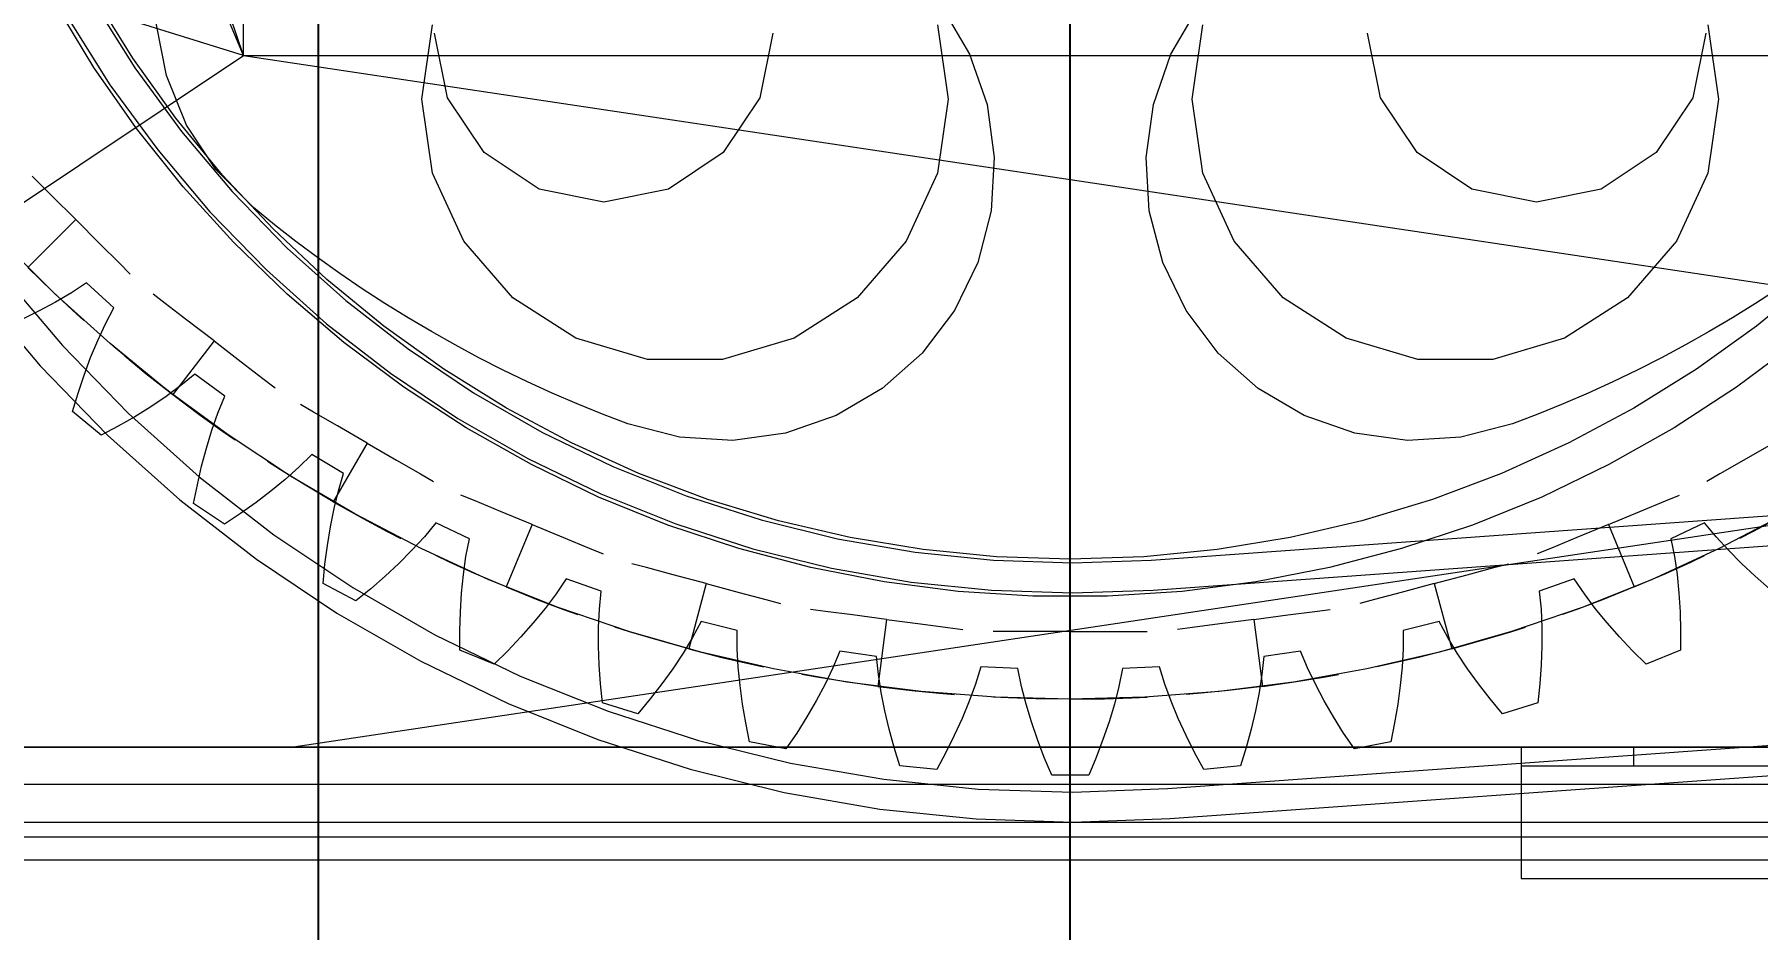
# Model space of a CAD drawing. Header units: millimetres. Extents: x -191664 to 191490, y -197311 to 10263.
# Drawn here: x 25052.6 to 25511.1, y 1271.4 to 1509.6 of the extents above; entities that cross this region are included whole.
import ezdxf

# ---------------------------------------------------------------- set-up
doc = ezdxf.new("R2010")
doc.units = ezdxf.units.MM
for name, color, linetype, lineweight in [('COTAS_O', 1, 'Continuous', 0), ('COTAS_P', 1, 'Continuous', 0), ('lateral_briquetadora', 7, 'Continuous', 0)]:
    doc.layers.add(name, color=color, linetype=linetype, lineweight=lineweight)
doc.dimstyles.new('PLANTA_100', dxfattribs={"dimtxt": 250, "dimasz": 150, "dimexe": 150, "dimexo": 80, "dimgap": 100, "dimtad": 1, "dimtih": 1, "dimtoh": 1, "dimdec": 1, "dimdsep": 46, "dimcen": 0.09, "dimclrd": 1, "dimclre": 1, "dimclrt": 1, "dimadec": 0, "dimazin": 0, "dimtfac": 1, "dimtdec": 4, "dimtofl": 0, "dimtmove": 0, "dimatfit": 3, "dimfxl": 1, "dimtolj": 1, "dimtzin": 0, "dimarcsym": 0})

# ---------------------------------------------------------------- blocks, each defined once
blk = doc.blocks.new('*D7')
at = {"layer": 'COTAS_P', "color": 1, "lineweight": -2, "transparency": 16777216}
for p, q in [((25334.81, 3271.57), (25080.53, 4103.58)), ((16187.4, 1228.91), (24980.92, 3916.29)), ((16254.38, 496.51), (16000.11, 1328.52))]:
    blk.add_line(p, q, dxfattribs=at)
at = {"layer": 'COTAS_P', "color": 1, "transparency": 16777216}
for points in [[(24973.62, 3940.2), (24988.23, 3892.38), (25124.37, 3960.13)], [(16180.1, 1252.82), (16194.71, 1205), (16043.95, 1185.07)]]:
    blk.add_solid(points, dxfattribs=at)
at = {"layer": 'Defpoints', "color": 0, "transparency": 16777216}
for p in [(25124.37, 3960.13), (25358.19, 3195.06), (16277.76, 420)]:
    blk.add_point(p, dxfattribs=at)
blk = doc.blocks.new('*D8')
at = {"layer": 'COTAS_P', "color": 1, "lineweight": -2, "transparency": 16777216}
for p, q in [((25128.19, 1262), (25128.19, 2132)), ((27628.19, 1262), (27628.19, 2132)), ((25278.19, 1982), (27478.19, 1982))]:
    blk.add_line(p, q, dxfattribs=at)
at = {"layer": 'COTAS_P', "color": 1, "transparency": 16777216}
for points in [[(25278.19, 2007), (25278.19, 1957), (25128.19, 1982)], [(27478.19, 2007), (27478.19, 1957), (27628.19, 1982)]]:
    blk.add_solid(points, dxfattribs=at)
at = {"layer": 'Defpoints', "color": 0, "transparency": 16777216}
for p in [(27628.19, 1982), (25128.19, 1182), (27628.19, 1182)]:
    blk.add_point(p, dxfattribs=at)
blk = doc.blocks.new('*D18')
at = {"layer": 'COTAS_O', "color": 1, "lineweight": -2, "transparency": 16777216}
for p, q in [((24708.19, 2300), (25478.19, 2300)), ((25328.19, 150), (25328.19, 2150)), ((24708.19, 0), (25478.19, 0))]:
    blk.add_line(p, q, dxfattribs=at)
at = {"layer": 'COTAS_O', "color": 1, "transparency": 16777216}
for points in [[(25303.19, 2150), (25353.19, 2150), (25328.19, 2300)], [(25303.19, 150), (25353.19, 150), (25328.19, 0)]]:
    blk.add_solid(points, dxfattribs=at)
at = {"layer": 'Defpoints', "color": 0, "transparency": 16777216}
for p in [(24628.19, 2300), (25328.19, 2300), (24628.19, 0)]:
    blk.add_point(p, dxfattribs=at)

msp = doc.modelspace()

# ---------------------------------------------------------------- linework, layer by layer
at = {"layer": 'lateral_briquetadora', "color": 9, "true_color": 0xb9c3c2}
for p, q in [((25108.19, 1504), (25108.19, 1940)), ((25108.19, 1504), (25028.19, 1740)), ((25108.19, 1504), (25028.19, 1695)), ((25108.19, 1504), (25028.19, 1529)), ((25068.38, 1500.88), (25058.08, 1517.88)), ((25078.75, 1503.33), (25068.38, 1520)), ((25294.22, 1516.65), (25301.4, 1504.39)), ((25354.97, 1504.39), (25362.15, 1516.65)), ((25087.66, 1498.7), (25084.98, 1512.66)), ((25155.69, 1492.46), (25158.52, 1512.19)), ((25162.49, 1492.79), (25159.06, 1510.01)), ((25249.06, 1510.01), (25245.64, 1492.79)), ((25292.85, 1512.19), (25295.69, 1492.46)), ((25360.69, 1492.46), (25363.52, 1512.19)), ((25410.74, 1492.79), (25407.31, 1510.01)), ((25497.31, 1510.01), (25493.89, 1492.79)), ((25497.85, 1512.19), (25500.69, 1492.46)), ((24832.19, 1320), (25108.19, 1504)), ((25108.19, 1504), (26348.19, 1504)), ((25108.19, 1504), (26334.85, 1320)), ((26348.19, 1504), (25121.52, 1320)), ((25301.4, 1504.39), (25306.06, 1490.96)), ((25350.32, 1490.96), (25354.97, 1504.39)), ((25079.75, 1484.59), (25068.38, 1500.88)), ((25090.18, 1487.37), (25078.75, 1503.33)), ((25093.02, 1485.54), (25087.66, 1498.7)), ((25158.52, 1472.74), (25155.69, 1492.46)), ((25172.24, 1478.19), (25162.49, 1492.79)), ((25245.64, 1492.79), (25235.88, 1478.19)), ((25295.69, 1492.46), (25292.85, 1472.74)), ((25306.06, 1490.96), (25308, 1476.88)), ((25348.37, 1476.88), (25350.32, 1490.96)), ((25363.52, 1472.74), (25360.69, 1492.46)), ((25420.49, 1478.19), (25410.74, 1492.79)), ((25493.89, 1492.79), (25484.13, 1478.19)), ((25500.69, 1492.46), (25497.85, 1472.74)), ((25102.63, 1472.2), (25090.18, 1487.37)), ((25092.14, 1469.05), (25079.75, 1484.59)), ((25100.84, 1473.67), (25093.02, 1485.54)), ((25186.84, 1468.43), (25172.24, 1478.19)), ((25235.88, 1478.19), (25221.28, 1468.43)), ((25308, 1476.88), (25307.16, 1462.7)), ((25349.21, 1462.7), (25348.37, 1476.88)), ((25435.09, 1468.43), (25420.49, 1478.19)), ((25484.13, 1478.19), (25469.53, 1468.43)), ((25057.11, 1466.81), (25051.94, 1471.97)), ((25110.82, 1463.56), (25100.84, 1473.67)), ((25116.05, 1457.87), (25102.63, 1472.2)), ((25166.8, 1454.62), (25158.52, 1472.74)), ((25292.85, 1472.74), (25284.57, 1454.62)), ((25371.8, 1454.62), (25363.52, 1472.74)), ((25497.85, 1472.74), (25489.57, 1454.62)), ((25105.5, 1454.34), (25092.14, 1469.05)), ((25204.06, 1465.01), (25186.84, 1468.43)), ((25221.28, 1468.43), (25204.06, 1465.01)), ((25452.31, 1465.01), (25435.09, 1468.43)), ((25469.53, 1468.43), (25452.31, 1465.01)), ((25063.55, 1460.37), (25057.11, 1466.81)), ((25116.43, 1459), (25110.82, 1463.56)), ((25063.55, 1460.37), (25050.82, 1447.64)), ((25063.55, 1460.37), (25069.99, 1453.92)), ((25122.13, 1454.56), (25116.43, 1459)), ((25307.16, 1462.7), (25303.57, 1448.94)), ((25352.8, 1448.94), (25349.21, 1462.7)), ((25057.94, 1440.7), (25043.89, 1454.75)), ((25069.99, 1453.92), (25075.16, 1448.76)), ((25119.77, 1440.51), (25105.5, 1454.34)), ((25130.38, 1444.45), (25116.05, 1457.87)), ((25127.92, 1450.24), (25122.13, 1454.56)), ((25179.85, 1439.56), (25166.8, 1454.62)), ((25284.57, 1454.62), (25271.53, 1439.56)), ((25384.85, 1439.56), (25371.8, 1454.62)), ((25489.57, 1454.62), (25476.53, 1439.56)), ((25133.8, 1446.05), (25127.92, 1450.24)), ((25043.72, 1446.12), (25060, 1426.86)), ((25050.82, 1447.64), (25057.34, 1441.27)), ((25075.16, 1448.76), (25078.03, 1445.89)), ((25145.56, 1431.99), (25130.38, 1444.45)), ((25139.77, 1441.98), (25133.8, 1446.05)), ((25303.57, 1448.94), (25297.37, 1436.16)), ((25359.01, 1436.16), (25352.8, 1448.94)), ((25525.99, 1444.45), (25510.82, 1431.99)), ((25037.43, 1441.17), (25054.07, 1421.48)), ((25057.34, 1441.27), (25062.68, 1436.27)), ((25072.69, 1427.38), (25057.94, 1440.7)), ((25062.4, 1440.87), (25058.2, 1438.38)), ((25066.43, 1443.53), (25062.4, 1440.87)), ((25073.73, 1436.91), (25066.43, 1443.53)), ((25087.33, 1438.08), (25084.11, 1440.55)), ((25134.9, 1427.63), (25119.77, 1440.51)), ((25145.83, 1438.04), (25139.77, 1441.98)), ((25516.6, 1441.98), (25510.54, 1438.04)), ((25053.85, 1436.05), (25049.36, 1433.85)), ((25058.2, 1438.38), (25053.85, 1436.05)), ((25062.68, 1436.27), (25065.68, 1433.54)), ((25071.48, 1432.65), (25073.73, 1436.91)), ((25093.13, 1433.63), (25087.33, 1438.08)), ((25151.97, 1434.23), (25145.83, 1438.04)), ((25196.61, 1428.79), (25179.85, 1439.56)), ((25271.53, 1439.56), (25254.77, 1428.79)), ((25297.37, 1436.16), (25288.79, 1424.83)), ((25367.59, 1424.83), (25359.01, 1436.16)), ((25401.61, 1428.79), (25384.85, 1439.56)), ((25476.53, 1439.56), (25459.77, 1428.79)), ((25510.54, 1438.04), (25504.4, 1434.23)), ((25069.41, 1428.22), (25071.48, 1432.65)), ((25100.36, 1428.09), (25093.13, 1433.63)), ((25161.52, 1420.56), (25145.56, 1431.99)), ((25158.19, 1430.55), (25151.97, 1434.23)), ((25354.11, 1308.93), (27111.22, 1435.07)), ((25510.82, 1431.99), (25494.86, 1420.56)), ((25504.4, 1434.23), (25498.19, 1430.55)), ((25060, 1426.86), (25077.58, 1408.77)), ((25067.52, 1423.66), (25069.41, 1428.22)), ((25088.09, 1414.82), (25072.69, 1427.38)), ((25076.58, 1424.07), (25073.48, 1426.69)), ((25100.36, 1428.09), (25089.4, 1413.81)), ((25100.36, 1428.09), (25107.59, 1422.54)), ((25150.83, 1415.75), (25134.9, 1427.63)), ((25164.48, 1427.01), (25158.19, 1430.55)), ((25170.85, 1423.59), (25164.48, 1427.01)), ((25215.72, 1423.18), (25196.61, 1428.79)), ((25254.77, 1428.79), (25235.65, 1423.18)), ((25354.68, 1300.95), (27111.79, 1427.09)), ((25420.72, 1423.18), (25401.61, 1428.79)), ((25459.77, 1428.79), (25440.65, 1423.18)), ((25491.89, 1427.01), (25485.52, 1423.59)), ((25498.19, 1430.55), (25491.89, 1427.01)), ((25521.47, 1427.63), (25505.54, 1415.75)), ((25054.07, 1421.48), (25072.04, 1403)), ((25065.77, 1418.98), (25067.52, 1423.66)), ((25082.23, 1419.44), (25076.58, 1424.07)), ((25076.58, 1424.07), (25082.23, 1419.44)), ((25107.59, 1422.54), (25113.38, 1418.09)), ((25177.29, 1420.32), (25170.85, 1423.59)), ((25235.65, 1423.18), (25215.72, 1423.18)), ((25288.79, 1424.83), (25278.16, 1415.39)), ((25378.21, 1415.39), (25367.59, 1424.83)), ((25440.65, 1423.18), (25420.72, 1423.18)), ((25485.52, 1423.59), (25479.08, 1420.32)), ((25064.17, 1414.19), (25065.77, 1418.98)), ((25089.4, 1413.81), (25082.23, 1419.44)), ((25082.23, 1419.44), (25089.4, 1413.81)), ((25095.28, 1419.23), (25091.53, 1416.19)), ((25103.19, 1413.36), (25095.28, 1419.23)), ((25113.38, 1418.09), (25116.6, 1415.62)), ((25178.19, 1410.19), (25161.52, 1420.56)), ((25183.8, 1417.18), (25177.29, 1420.32)), ((25190.37, 1414.18), (25183.8, 1417.18)), ((25472.57, 1417.18), (25466, 1414.18)), ((25479.08, 1420.32), (25472.57, 1417.18)), ((25494.86, 1420.56), (25478.19, 1410.19)), ((25062.71, 1409.28), (25064.17, 1414.19)), ((25087.6, 1413.3), (25083.5, 1410.55)), ((25091.53, 1416.19), (25087.6, 1413.3)), ((25104.11, 1403.06), (25088.09, 1414.82)), ((25089.4, 1413.81), (25096.69, 1408.34)), ((25101.37, 1408.89), (25103.19, 1413.36)), ((25167.48, 1404.91), (25150.83, 1415.75)), ((25197.01, 1411.33), (25190.37, 1414.18)), ((25278.16, 1415.39), (25265.9, 1408.2)), ((25390.47, 1408.2), (25378.21, 1415.39)), ((25466, 1414.18), (25459.37, 1411.33)), ((25505.54, 1415.75), (25488.89, 1404.91)), ((25070.33, 1403.03), (25062.71, 1409.28)), ((25079.24, 1407.92), (25074.85, 1405.42)), ((25077.58, 1408.77), (25096.38, 1391.95)), ((25083.5, 1410.55), (25079.24, 1407.92)), ((25096.69, 1408.34), (25102.63, 1404.09)), ((25099.75, 1404.29), (25101.37, 1408.89)), ((25126.84, 1409.1), (25123.33, 1411.13)), ((25133.17, 1405.45), (25126.84, 1409.1)), ((25195.5, 1400.94), (25178.19, 1410.19)), ((25203.7, 1408.61), (25197.01, 1411.33)), ((25210.45, 1406.03), (25203.7, 1408.61)), ((25265.9, 1408.2), (25252.47, 1403.55)), ((25403.9, 1403.55), (25390.47, 1408.2)), ((25452.67, 1408.61), (25445.92, 1406.03)), ((25459.37, 1411.33), (25452.67, 1408.61)), ((25478.19, 1410.19), (25460.87, 1400.94)), ((25074.85, 1405.42), (25070.33, 1403.03)), ((25098.31, 1399.57), (25099.75, 1404.29)), ((25102.63, 1404.09), (25105.97, 1401.77)), ((25141.06, 1400.89), (25133.17, 1405.45)), ((25184.8, 1395.15), (25167.48, 1404.91)), ((25224.2, 1402.44), (25210.45, 1406.03)), ((25252.47, 1403.55), (25238.39, 1401.6)), ((25417.98, 1401.6), (25403.9, 1403.55)), ((25445.92, 1406.03), (25432.17, 1402.44)), ((25488.89, 1404.91), (25471.57, 1395.15)), ((25072.04, 1403), (25091.26, 1385.81)), ((25097.03, 1394.73), (25098.31, 1399.57)), ((25120.7, 1392.12), (25104.11, 1403.06)), ((25141.06, 1400.89), (25132.06, 1385.3)), ((25141.06, 1400.89), (25148.95, 1396.33)), ((25213.38, 1392.84), (25195.5, 1400.94)), ((25238.39, 1401.6), (25224.2, 1402.44)), ((25432.17, 1402.44), (25417.98, 1401.6)), ((25460.87, 1400.94), (25442.99, 1392.84)), ((25515.31, 1400.89), (25507.42, 1396.33)), ((25095.91, 1389.8), (25097.03, 1394.73)), ((25118.01, 1393.81), (25114.6, 1396)), ((25122.94, 1394.48), (25119.31, 1391.22)), ((25126.37, 1397.87), (25122.94, 1394.48)), ((25134.82, 1392.81), (25126.37, 1397.87)), ((25148.95, 1396.33), (25155.28, 1392.68)), ((25202.7, 1386.53), (25184.8, 1395.15)), ((25471.57, 1395.15), (25453.67, 1386.53)), ((25507.42, 1396.33), (25501.09, 1392.68)), ((25094.93, 1384.78), (25095.91, 1389.8)), ((25096.38, 1391.95), (25116.3, 1376.49)), ((25119.31, 1391.22), (25115.5, 1388.08)), ((25124.22, 1389.95), (25118.01, 1393.81)), ((25137.83, 1382.04), (25120.7, 1392.12)), ((25132.06, 1385.3), (25124.22, 1389.95)), ((25133.45, 1388.18), (25134.82, 1392.81)), ((25155.28, 1392.68), (25158.79, 1390.65)), ((25231.75, 1385.92), (25213.38, 1392.84)), ((25442.99, 1392.84), (25424.62, 1385.92)), ((25501.09, 1392.68), (25497.58, 1390.65)), ((25091.26, 1385.81), (25111.62, 1370)), ((25103.13, 1379.3), (25094.93, 1384.78)), ((25111.52, 1385.05), (25107.4, 1382.13)), ((25115.5, 1388.08), (25111.52, 1385.05)), ((25132.06, 1385.3), (25140.01, 1380.84)), ((25132.28, 1383.44), (25133.45, 1388.18)), ((25169.8, 1385.52), (25166.05, 1387.07)), ((25176.55, 1382.72), (25169.8, 1385.52)), ((25221.12, 1379.07), (25202.7, 1386.53)), ((25250.54, 1380.22), (25231.75, 1385.92)), ((25424.62, 1385.92), (25405.83, 1380.22)), ((25453.67, 1386.53), (25435.25, 1379.07)), ((25479.82, 1382.72), (25486.57, 1385.52)), ((25486.57, 1385.52), (25490.32, 1387.07)), ((25107.4, 1382.13), (25103.13, 1379.3)), ((25131.31, 1378.6), (25132.28, 1383.44)), ((25155.44, 1372.84), (25137.83, 1382.04)), ((25140.01, 1380.84), (25146.45, 1377.39)), ((25184.97, 1379.24), (25176.55, 1382.72)), ((25269.66, 1375.76), (25250.54, 1380.22)), ((25405.83, 1380.22), (25386.71, 1375.76)), ((25471.41, 1379.24), (25479.82, 1382.72)), ((25518.55, 1382.04), (25500.93, 1372.84)), ((25516.37, 1380.84), (25509.92, 1377.39)), ((25116.3, 1376.49), (25137.26, 1362.44)), ((25130.51, 1373.67), (25131.31, 1378.6)), ((25146.45, 1377.39), (25150.06, 1375.53)), ((25156.33, 1375.95), (25153.03, 1372.35)), ((25159.41, 1379.66), (25156.33, 1375.95)), ((25168.31, 1375.45), (25159.41, 1379.66)), ((25184.97, 1379.24), (25178.08, 1362.61)), ((25184.97, 1379.24), (25193.39, 1375.75)), ((25193.39, 1375.75), (25200.14, 1372.96)), ((25239.98, 1372.81), (25221.12, 1379.07)), ((25289.03, 1372.57), (25269.66, 1375.76)), ((25386.71, 1375.76), (25367.34, 1372.57)), ((25435.25, 1379.07), (25416.39, 1372.81)), ((25462.99, 1375.75), (25456.24, 1372.96)), ((25471.41, 1379.24), (25462.99, 1375.75)), ((25471.41, 1379.24), (25478.29, 1362.61)), ((25496.97, 1379.66), (25488.06, 1375.45)), ((25500.05, 1375.95), (25496.97, 1379.66)), ((25503.34, 1372.35), (25500.05, 1375.95)), ((25509.92, 1377.39), (25506.31, 1375.53)), ((25129.88, 1368.65), (25130.51, 1373.67)), ((25153.03, 1372.35), (25149.54, 1368.86)), ((25173.5, 1364.54), (25155.44, 1372.84)), ((25167.4, 1370.72), (25168.31, 1375.45)), ((25200.14, 1372.96), (25203.88, 1371.4)), ((25259.21, 1367.77), (25239.98, 1372.81)), ((25308.57, 1370.64), (25289.03, 1372.57)), ((25367.34, 1372.57), (25347.81, 1370.64)), ((25416.39, 1372.81), (25397.17, 1367.77)), ((25456.24, 1372.96), (25452.49, 1371.4)), ((25500.93, 1372.84), (25482.87, 1364.54)), ((25488.06, 1375.45), (25488.98, 1370.72)), ((25506.83, 1368.86), (25503.34, 1372.35)), ((25111.62, 1370), (25133.04, 1355.65)), ((25129.4, 1363.56), (25129.88, 1368.65)), ((25149.54, 1368.86), (25145.88, 1365.45)), ((25163.04, 1369.21), (25159.37, 1370.94)), ((25169.7, 1366.19), (25163.04, 1369.21)), ((25166.71, 1365.89), (25167.4, 1370.72)), ((25215.46, 1367.75), (25211.55, 1368.8)), ((25222.52, 1365.86), (25215.46, 1367.75)), ((25278.71, 1363.97), (25259.21, 1367.77)), ((25328.19, 1370), (25308.57, 1370.64)), ((25347.81, 1370.64), (25328.19, 1370)), ((25397.17, 1367.77), (25377.66, 1363.97)), ((25433.85, 1365.86), (25440.91, 1367.75)), ((25440.91, 1367.75), (25444.83, 1368.8)), ((25486.67, 1366.19), (25493.33, 1369.21)), ((25488.98, 1370.72), (25489.67, 1365.89)), ((25493.33, 1369.21), (25497, 1370.94)), ((25510.49, 1365.45), (25506.83, 1368.86)), ((25138.1, 1358.91), (25129.4, 1363.56)), ((25137.26, 1362.44), (25159.14, 1349.9)), ((25142.07, 1362.14), (25138.1, 1358.91)), ((25145.88, 1365.45), (25142.07, 1362.14)), ((25166.21, 1360.97), (25166.71, 1365.89)), ((25178.08, 1362.61), (25169.7, 1366.19)), ((25191.96, 1357.17), (25173.5, 1364.54)), ((25178.08, 1362.61), (25186.54, 1359.22)), ((25194.07, 1364.78), (25191.37, 1360.79)), ((25203.34, 1361.46), (25194.07, 1364.78)), ((25231.32, 1363.5), (25222.52, 1365.86)), ((25231.32, 1363.5), (25226.66, 1346.12)), ((25231.32, 1363.5), (25240.12, 1361.14)), ((25298.42, 1361.43), (25278.71, 1363.97)), ((25377.66, 1363.97), (25357.95, 1361.43)), ((25425.05, 1363.5), (25416.25, 1361.14)), ((25425.05, 1363.5), (25433.85, 1365.86)), ((25425.05, 1363.5), (25429.71, 1346.12)), ((25462.3, 1364.78), (25453.03, 1361.46)), ((25465.01, 1360.79), (25462.3, 1364.78)), ((25482.87, 1364.54), (25464.42, 1357.17)), ((25478.29, 1362.61), (25469.83, 1359.22)), ((25478.29, 1362.61), (25486.67, 1366.19)), ((25489.67, 1365.89), (25490.16, 1360.97)), ((25514.31, 1362.14), (25510.49, 1365.45)), ((25165.9, 1355.98), (25166.21, 1360.97)), ((25186.54, 1359.22), (25193.38, 1356.64)), ((25191.37, 1360.79), (25188.44, 1356.88)), ((25202.9, 1356.66), (25203.34, 1361.46)), ((25240.12, 1361.14), (25247.18, 1359.25)), ((25247.18, 1359.25), (25251.1, 1358.2)), ((25318.25, 1360.16), (25298.42, 1361.43)), ((25338.12, 1360.16), (25318.25, 1360.16)), ((25357.95, 1361.43), (25338.12, 1360.16)), ((25409.19, 1359.25), (25405.27, 1358.2)), ((25416.25, 1361.14), (25409.19, 1359.25)), ((25453.03, 1361.46), (25453.48, 1356.66)), ((25469.83, 1359.22), (25462.99, 1356.64)), ((25467.93, 1356.88), (25465.01, 1360.79)), ((25490.16, 1360.97), (25490.47, 1355.98)), ((25133.04, 1355.65), (25155.4, 1342.82)), ((25165.76, 1350.93), (25165.9, 1355.98)), ((25185.31, 1353.06), (25182, 1349.31)), ((25188.44, 1356.88), (25185.31, 1353.06)), ((25210.76, 1350.74), (25191.96, 1357.17)), ((25193.38, 1356.64), (25197.2, 1355.27)), ((25202.68, 1351.79), (25202.9, 1356.66)), ((25230.02, 1353.37), (25227.72, 1349.13)), ((25239.58, 1350.98), (25230.02, 1353.37)), ((25263.06, 1356.09), (25259.04, 1356.62)), ((25270.3, 1355.14), (25263.06, 1356.09)), ((25279.34, 1353.95), (25270.3, 1355.14)), ((25279.34, 1353.95), (25276.99, 1336.11)), ((25279.34, 1353.95), (25288.37, 1352.76)), ((25288.37, 1352.76), (25295.62, 1351.81)), ((25368, 1352.76), (25360.76, 1351.81)), ((25377.04, 1353.95), (25368, 1352.76)), ((25377.04, 1353.95), (25386.07, 1355.14)), ((25377.04, 1353.95), (25379.39, 1336.11)), ((25386.07, 1355.14), (25393.31, 1356.09)), ((25393.31, 1356.09), (25397.33, 1356.62)), ((25426.35, 1353.37), (25416.8, 1350.98)), ((25428.65, 1349.13), (25426.35, 1353.37)), ((25464.42, 1357.17), (25445.61, 1350.74)), ((25453.48, 1356.66), (25453.69, 1351.79)), ((25462.99, 1356.64), (25459.17, 1355.27)), ((25471.06, 1353.06), (25467.93, 1356.88)), ((25474.37, 1349.31), (25471.06, 1353.06)), ((25490.47, 1355.98), (25490.61, 1350.93)), ((25159.14, 1349.9), (25181.84, 1338.9)), ((25165.79, 1345.81), (25165.76, 1350.93)), ((25182, 1349.31), (25178.53, 1345.64)), ((25202.67, 1346.85), (25202.68, 1351.79)), ((25210.89, 1350.7), (25207.03, 1351.93)), ((25229.87, 1345.27), (25210.76, 1350.74)), ((25217.89, 1348.58), (25210.89, 1350.7)), ((25226.66, 1346.12), (25217.89, 1348.58)), ((25227.72, 1349.13), (25225.19, 1344.96)), ((25239.6, 1346.16), (25239.58, 1350.98)), ((25295.62, 1351.81), (25299.64, 1351.28)), ((25311.77, 1350.75), (25307.71, 1350.75)), ((25319.08, 1350.75), (25311.77, 1350.75)), ((25328.19, 1350.75), (25319.08, 1350.75)), ((25328.19, 1350.75), (25328.19, 1332.75)), ((25328.19, 1350.75), (25337.3, 1350.75)), ((25337.3, 1350.75), (25344.61, 1350.75)), ((25344.61, 1350.75), (25348.66, 1350.75)), ((25360.76, 1351.81), (25356.74, 1351.28)), ((25416.8, 1350.98), (25416.77, 1346.16)), ((25445.61, 1350.74), (25426.51, 1345.27)), ((25431.18, 1344.96), (25428.65, 1349.13)), ((25429.71, 1346.12), (25438.48, 1348.58)), ((25438.48, 1348.58), (25445.48, 1350.7)), ((25445.48, 1350.7), (25449.35, 1351.93)), ((25453.69, 1351.79), (25453.7, 1346.85)), ((25477.84, 1345.64), (25474.37, 1349.31)), ((25490.61, 1350.93), (25490.59, 1345.81)), ((25174.9, 1342.04), (25165.79, 1345.81)), ((25178.53, 1345.64), (25174.9, 1342.04)), ((25202.85, 1341.85), (25202.67, 1346.85)), ((25225.19, 1344.96), (25222.46, 1340.85)), ((25226.66, 1346.12), (25235.49, 1343.86)), ((25249.23, 1340.78), (25229.87, 1345.27)), ((25235.49, 1343.86), (25242.61, 1342.2)), ((25239.87, 1341.28), (25239.6, 1346.16)), ((25266.92, 1345.54), (25265.05, 1341.09)), ((25276.66, 1344.09), (25266.92, 1345.54)), ((25277.16, 1339.3), (25276.66, 1344.09)), ((25379.71, 1344.09), (25379.21, 1339.3)), ((25389.45, 1345.54), (25379.71, 1344.09)), ((25391.32, 1341.09), (25389.45, 1345.54)), ((25426.51, 1345.27), (25407.15, 1340.78)), ((25420.88, 1343.86), (25413.76, 1342.2)), ((25416.77, 1346.16), (25416.5, 1341.28)), ((25429.71, 1346.12), (25420.88, 1343.86)), ((25433.92, 1340.85), (25431.18, 1344.96)), ((25453.7, 1346.85), (25453.52, 1341.85)), ((25481.48, 1342.04), (25477.84, 1345.64)), ((25490.59, 1345.81), (25481.48, 1342.04)), ((25155.4, 1342.82), (25178.61, 1331.58)), ((25203.21, 1336.81), (25202.85, 1341.85)), ((25222.46, 1340.85), (25219.53, 1336.79)), ((25240.34, 1336.37), (25239.87, 1341.28)), ((25242.61, 1342.2), (25246.58, 1341.33)), ((25268.79, 1337.27), (25249.23, 1340.78)), ((25260.75, 1338.59), (25256.76, 1339.31)), ((25265.05, 1341.09), (25262.94, 1336.69)), ((25277.9, 1334.47), (25277.16, 1339.3)), ((25304.41, 1341.36), (25302.98, 1336.75)), ((25314.25, 1340.88), (25304.41, 1341.36)), ((25315.21, 1336.15), (25314.25, 1340.88)), ((25342.13, 1340.88), (25341.16, 1336.15)), ((25351.96, 1341.36), (25342.13, 1340.88)), ((25353.39, 1336.75), (25351.96, 1341.36)), ((25379.21, 1339.3), (25378.47, 1334.47)), ((25407.15, 1340.78), (25387.58, 1337.27)), ((25393.43, 1336.69), (25391.32, 1341.09)), ((25395.62, 1338.59), (25399.61, 1339.31)), ((25413.76, 1342.2), (25409.79, 1341.33)), ((25416.5, 1341.28), (25416.03, 1336.37)), ((25436.84, 1336.79), (25433.92, 1340.85)), ((25453.52, 1341.85), (25453.16, 1336.81)), ((25181.84, 1338.9), (25205.25, 1329.51)), ((25203.73, 1331.72), (25203.21, 1336.81)), ((25219.53, 1336.79), (25216.43, 1332.8)), ((25241.01, 1331.41), (25240.34, 1336.37)), ((25262.94, 1336.69), (25260.62, 1332.33)), ((25267.97, 1337.4), (25260.75, 1338.59)), ((25276.99, 1336.11), (25267.97, 1337.4)), ((25288.5, 1334.76), (25268.79, 1337.27)), ((25276.99, 1336.11), (25286.04, 1335.02)), ((25278.86, 1329.63), (25277.9, 1334.47)), ((25286.04, 1335.02), (25293.31, 1334.3)), ((25308.32, 1333.25), (25288.5, 1334.76)), ((25302.98, 1336.75), (25301.31, 1332.17)), ((25316.43, 1331.43), (25315.21, 1336.15)), ((25341.16, 1336.15), (25339.95, 1331.43)), ((25367.87, 1334.76), (25348.05, 1333.25)), ((25355.06, 1332.17), (25353.39, 1336.75)), ((25370.34, 1335.02), (25363.06, 1334.3)), ((25387.58, 1337.27), (25367.87, 1334.76)), ((25379.39, 1336.11), (25370.34, 1335.02)), ((25378.47, 1334.47), (25377.51, 1329.63)), ((25379.39, 1336.11), (25388.41, 1337.4)), ((25388.41, 1337.4), (25395.62, 1338.59)), ((25395.75, 1332.33), (25393.43, 1336.69)), ((25416.03, 1336.37), (25415.36, 1331.41)), ((25439.94, 1332.8), (25436.84, 1336.79)), ((25453.16, 1336.81), (25452.64, 1331.72)), ((25178.61, 1331.58), (25202.53, 1321.99)), ((25213.17, 1328.86), (25203.73, 1331.72)), ((25216.43, 1332.8), (25213.17, 1328.86)), ((25241.86, 1326.43), (25241.01, 1331.41)), ((25260.62, 1332.33), (25258.11, 1328.01)), ((25293.31, 1334.3), (25297.36, 1333.96)), ((25301.31, 1332.17), (25299.43, 1327.6)), ((25311.77, 1333.09), (25307.71, 1333.28)), ((25328.19, 1332.75), (25308.32, 1333.25)), ((25319.07, 1332.86), (25311.77, 1333.09)), ((25317.85, 1326.7), (25316.43, 1331.43)), ((25328.19, 1332.75), (25319.07, 1332.86)), ((25348.05, 1333.25), (25328.19, 1332.75)), ((25328.19, 1332.75), (25337.3, 1332.86)), ((25337.3, 1332.86), (25344.6, 1333.09)), ((25339.95, 1331.43), (25338.52, 1326.7)), ((25344.6, 1333.09), (25348.66, 1333.28)), ((25356.94, 1327.6), (25355.06, 1332.17)), ((25363.06, 1334.3), (25359.02, 1333.96)), ((25398.27, 1328.01), (25395.75, 1332.33)), ((25415.36, 1331.41), (25414.51, 1326.43)), ((25443.2, 1328.86), (25439.94, 1332.8)), ((25452.64, 1331.72), (25443.2, 1328.86)), ((25205.25, 1329.51), (25229.26, 1321.78)), ((25242.88, 1321.42), (25241.86, 1326.43)), ((25258.11, 1328.01), (25255.41, 1323.73)), ((25280.01, 1324.76), (25278.86, 1329.63)), ((25299.43, 1327.6), (25297.35, 1323.06)), ((25319.47, 1321.97), (25317.85, 1326.7)), ((25338.52, 1326.7), (25336.9, 1321.97)), ((25359.02, 1323.06), (25356.94, 1327.6)), ((25377.51, 1329.63), (25376.36, 1324.76)), ((25400.96, 1323.73), (25398.27, 1328.01)), ((25414.51, 1326.43), (25413.49, 1321.42)), ((25202.53, 1321.99), (25227.07, 1314.08)), ((25229.26, 1321.78), (25253.75, 1315.74)), ((25252.55, 1319.49), (25242.88, 1321.42)), ((25255.41, 1323.73), (25252.55, 1319.49)), ((25281.34, 1319.89), (25280.01, 1324.76)), ((25297.35, 1323.06), (25295.1, 1318.53)), ((25321.28, 1317.25), (25319.47, 1321.97)), ((25336.9, 1321.97), (25335.1, 1317.25)), ((25361.28, 1318.53), (25359.02, 1323.06)), ((25376.36, 1324.76), (25375.03, 1319.89)), ((25403.82, 1319.49), (25400.96, 1323.73)), ((25413.49, 1321.42), (25403.82, 1319.49)), ((24748.19, 1320), (26708.19, 1320)), ((24832.19, 1320), (26334.85, 1320)), ((25121.52, 1320), (24832.19, 1320)), ((26624.19, 1320), (25121.52, 1320)), ((25282.85, 1315), (25281.34, 1319.89)), ((25295.1, 1318.53), (25292.66, 1314.03)), ((25323.26, 1312.53), (25321.28, 1317.25)), ((25335.1, 1317.25), (25333.12, 1312.53)), ((25363.71, 1314.03), (25361.28, 1318.53)), ((25375.03, 1319.89), (25373.52, 1315)), ((25227.07, 1314.08), (25252.1, 1307.91)), ((25253.75, 1315.74), (25278.6, 1311.41)), ((25292.66, 1314.03), (25282.85, 1315)), ((25333.12, 1312.53), (25323.26, 1312.53)), ((25373.52, 1315), (25363.71, 1314.03)), ((25252.1, 1307.91), (25277.5, 1303.49)), ((25278.6, 1311.41), (25303.69, 1308.83)), ((25303.69, 1308.83), (25328.9, 1308)), ((25328.9, 1308), (25354.11, 1308.93)), ((25277.5, 1303.49), (25303.15, 1300.85)), ((25303.15, 1300.85), (25328.92, 1300)), ((25328.92, 1300), (25354.68, 1300.95))]:
    msp.add_line(p, q, dxfattribs=at)
at = {"layer": 'lateral_briquetadora', "color": 117, "true_color": 0x376c5b}
for p, q in [((25068.08, 1518.52), (25079.26, 1500.77)), ((25061.17, 1514.49), (25072.65, 1496.27)), ((25079.26, 1500.77), (25091.65, 1483.85)), ((25072.65, 1496.27), (25085.37, 1478.9)), ((25349.74, 1369.77), (27106.85, 1495.91)), ((25350.31, 1361.79), (27107.42, 1487.93)), ((25091.65, 1483.85), (25105.19, 1467.83)), ((25085.37, 1478.9), (25099.26, 1462.45)), ((25105.19, 1467.83), (25119.81, 1452.79)), ((25099.26, 1462.45), (25114.27, 1447.02)), ((25119.81, 1452.79), (25135.44, 1438.81)), ((25114.27, 1447.02), (25130.32, 1432.66)), ((25135.44, 1438.81), (25152.01, 1425.95)), ((25130.32, 1432.66), (25147.33, 1419.46)), ((25152.01, 1425.95), (25169.43, 1414.27)), ((25147.33, 1419.46), (25165.21, 1407.47)), ((25169.43, 1414.27), (25187.62, 1403.84)), ((25165.21, 1407.47), (25183.89, 1396.76)), ((25187.62, 1403.84), (25206.5, 1394.69)), ((25183.89, 1396.76), (25203.27, 1387.38)), ((25206.5, 1394.69), (25225.97, 1386.89)), ((25203.27, 1387.38), (25223.25, 1379.36)), ((25225.97, 1386.89), (25245.93, 1380.46)), ((25245.93, 1380.46), (25266.29, 1375.43)), ((25223.25, 1379.36), (25243.74, 1372.76)), ((25243.74, 1372.76), (25264.65, 1367.6)), ((25266.29, 1375.43), (25286.96, 1371.84)), ((25286.96, 1371.84), (25307.82, 1369.69)), ((25264.65, 1367.6), (25285.86, 1363.91)), ((25307.82, 1369.69), (25328.78, 1369)), ((25328.78, 1369), (25349.74, 1369.77)), ((25285.86, 1363.91), (25307.28, 1361.71)), ((25307.28, 1361.71), (25328.8, 1361)), ((25328.8, 1361), (25350.31, 1361.79))]:
    msp.add_line(p, q, dxfattribs=at)
at = {"layer": 'lateral_briquetadora', "color": 251, "true_color": 0x53616b}
for p, q in [((24628.19, 1320), (26828.19, 1320)), ((25448.19, 1320), (25478.19, 1320)), ((25448.19, 1320), (25448.19, 1315)), ((25478.19, 1315), (25478.19, 1320)), ((25448.19, 1315), (26008.19, 1315)), ((25448.19, 1315), (25448.19, 1285)), ((25448.19, 1315), (25478.19, 1315)), ((24628.19, 1300), (26828.19, 1300)), ((24628.19, 1290), (26828.19, 1290)), ((25448.19, 1285), (26008.19, 1285))]:
    msp.add_line(p, q, dxfattribs=at)
at = {"layer": 'lateral_briquetadora', "color": 117, "true_color": 0x28865c}
for p, q in [((25638.19, 1310), (25038.19, 1310)), ((25858.19, 1296), (24878.19, 1296))]:
    msp.add_line(p, q, dxfattribs=at)

# ---------------------------------------------------------------- dimensions: what is measured, and where the dimension line sits
at = {"layer": 'COTAS_O'}
dim = msp.add_aligned_dim(p1=(24628.19, 0), p2=(24628.19, 2300), distance=-700, text='<> O', dimstyle='PLANTA_100', dxfattribs=at)
dim.commit()
dim.dimension.update_dxf_attribs({"geometry": '*D18', "text_midpoint": (25328.19, 1150)})
at = {"layer": 'COTAS_P'}
for p1, p2, picture, middle in [((16277.76, 420), (25358.19, 3195.06), '*D7', (20584.16, 2572.6)), ((25128.19, 1182), (27628.19, 1182), '*D8', (26378.19, 1982))]:
    dim = msp.add_aligned_dim(p1=p1, p2=p2, distance=800, text='<> P', dimstyle='PLANTA_100', dxfattribs=at)
    dim.commit()
    dim.dimension.update_dxf_attribs({"geometry": picture, "text_midpoint": middle})

doc.saveas('drawing.dxf')
